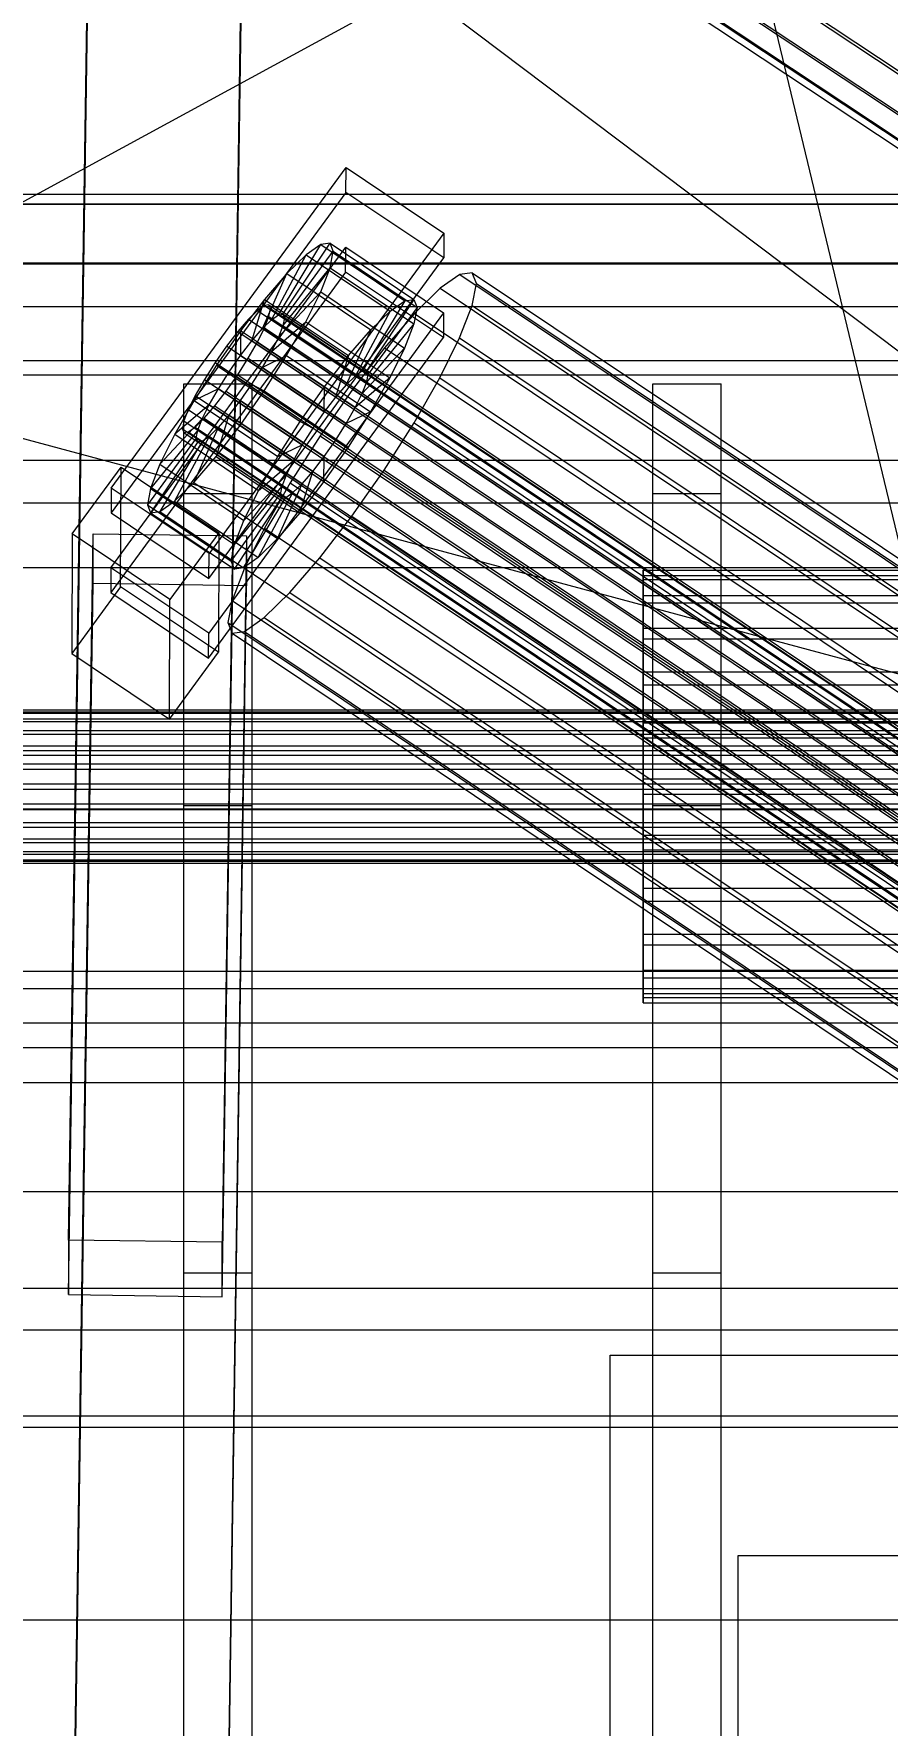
# Model space of a CAD drawing. Header units: millimetres. Extents: x -1970 to 34302, y -65268 to 6837.
# Drawn here: x -382.6 to -282.5, y -34578.4 to -34380 of the extents above; entities that cross this region are included whole.
import ezdxf

# ---------------------------------------------------------------- set-up
doc = ezdxf.new("R2010")
doc.units = ezdxf.units.MM
for name, color, linetype, lineweight in [('COTAS_O', 1, 'Continuous', 0), ('frontal_briquetadora', 7, 'Continuous', 0), ('frontal_C01', 7, 'Continuous', 0), ('frontal_C02', 7, 'Continuous', 0), ('frontal_C07', 7, 'Continuous', 0), ('frontal_mezcladora', 7, 'Continuous', 0), ('frontal_tolva', 7, 'Continuous', 0), ('frontal_tolva-C01', 7, 'Continuous', 0)]:
    doc.layers.add(name, color=color, linetype=linetype, lineweight=lineweight)
doc.dimstyles.new('R19_100', dxfattribs={"dimtxt": 250, "dimasz": 150, "dimexe": 150, "dimexo": 80, "dimgap": 100, "dimtad": 1, "dimtih": 1, "dimtoh": 1, "dimdsep": 46, "dimcen": 0.09, "dimadec": 0, "dimazin": 0, "dimtfac": 1, "dimtdec": 4, "dimtofl": 0, "dimtmove": 0, "dimatfit": 3, "dimfxl": 1, "dimtolj": 1, "dimtzin": 0, "dimarcsym": 0})

# ---------------------------------------------------------------- blocks, each defined once
blk = doc.blocks.new('*D35')
at = {"layer": 'COTAS_O', "color": 0, "lineweight": -2, "transparency": 16777216}
for p, q in [((-1725, -34320), (-1725, -33550)), ((1725, -34320), (1725, -33550)), ((-1575, -33700), (1575, -33700))]:
    blk.add_line(p, q, dxfattribs=at)
at = {"layer": 'COTAS_O', "color": 0, "transparency": 16777216}
for points in [[(-1575, -33675), (-1575, -33725), (-1725, -33700)], [(1575, -33675), (1575, -33725), (1725, -33700)]]:
    blk.add_solid(points, dxfattribs=at)
at = {"layer": 'Defpoints', "color": 0, "transparency": 16777216}
for p in [(1725, -33700), (-1725, -34400), (1725, -34400)]:
    blk.add_point(p, dxfattribs=at)
blk = doc.blocks.new('*D38')
at = {"layer": 'COTAS_O', "color": 0, "lineweight": -2, "transparency": 16777216}
for p, q in [((-570, -33700), (200, -33700)), ((50, -34750), (50, -33850)), ((-570, -34900), (200, -34900))]:
    blk.add_line(p, q, dxfattribs=at)
at = {"layer": 'COTAS_O', "color": 0, "transparency": 16777216}
for points in [[(25, -33850), (75, -33850), (50, -33700)], [(25, -34750), (75, -34750), (50, -34900)]]:
    blk.add_solid(points, dxfattribs=at)
at = {"layer": 'Defpoints', "color": 0, "transparency": 16777216}
for p in [(-650, -33700), (50, -33700), (-650, -34900)]:
    blk.add_point(p, dxfattribs=at)
blk = doc.blocks.new('*D39')
at = {"layer": 'COTAS_O', "color": 0, "lineweight": -2, "transparency": 16777216}
for p, q in [((-650, -34820), (-650, -34050)), ((650, -34820), (650, -34050)), ((-500, -34200), (500, -34200))]:
    blk.add_line(p, q, dxfattribs=at)
at = {"layer": 'COTAS_O', "color": 0, "transparency": 16777216}
for points in [[(-500, -34175), (-500, -34225), (-650, -34200)], [(500, -34175), (500, -34225), (650, -34200)]]:
    blk.add_solid(points, dxfattribs=at)
at = {"layer": 'Defpoints', "color": 0, "transparency": 16777216}
for p in [(650, -34200), (-650, -34900), (650, -34900)]:
    blk.add_point(p, dxfattribs=at)

msp = doc.modelspace()

# ---------------------------------------------------------------- linework, layer by layer
at = {"layer": 'frontal_briquetadora'}
for p, q in [((-430, -33820), (-223.45, -34680)), ((-210, -34471), (-430, -34305)), ((-210, -34305), (-418, -34418.333)), ((-430, -34407), (-188, -34407)), ((-418, -34418.333), (-222, -34418.333)), ((-222, -34471), (-418, -34418.333)), ((-430, -34471), (-210, -34471)), ((-210, -34471), (-418, -34471)), ((-222, -34471), (-418, -34471)), ((-210, -34490), (-430, -34490)), ((-430, -34496), (-210, -34496))]:
    msp.add_line(p, q, dxfattribs=at)
at = {"layer": 'frontal_C01'}
for p, q in [((-378.512, -34521.488), (-375.644, -34329.54)), ((-357.646, -34329.781), (-360.514, -34521.729)), ((-357.863, -34333.455), (-173.554, -34455.787)), ((-378.512, -34527.892), (-375.644, -34335.944)), ((-360.514, -34528.133), (-357.646, -34336.185)), ((-359.326, -34337.385), (-175.016, -34459.717)), ((-352.572, -34337.351), (-168.263, -34459.683)), ((-359.83, -34340.161), (-175.521, -34462.493)), ((-355.584, -34340.14), (-171.275, -34462.472)), ((-359.341, -34341.595), (-175.032, -34463.926)), ((-357.893, -34341.588), (-173.584, -34463.919)), ((-425, -34515.805), (425, -34515.805)), ((-360.514, -34521.729), (-378.512, -34521.488)), ((-378.512, -34521.488), (-378.512, -34527.892)), ((-360.514, -34528.133), (-360.514, -34521.729)), ((425, -34527.173), (-425, -34527.173)), ((-378.512, -34527.892), (-360.514, -34528.133)), ((425, -34532.07), (-425, -34532.07)), ((-425, -34543.438), (425, -34543.438)), ((-450, -34566.054), (450, -34566.054))]:
    msp.add_line(p, q, dxfattribs=at)
at = {"layer": 'frontal_C02'}
for p, q in [((-373.501, -34433.276), (-345.969, -34395.683)), ((-345.981, -34398.606), (-345.969, -34395.683)), ((-345.969, -34395.683), (-334.501, -34403.366)), ((-345.981, -34398.606), (-373.513, -34436.198)), ((-334.513, -34406.289), (-345.981, -34398.606)), ((-334.501, -34403.366), (-362.033, -34440.959)), ((-353.892, -34412.963), (-348.918, -34404.719)), ((-353.378, -34412.893), (-347.835, -34404.572)), ((-348.918, -34404.719), (-350.645, -34405.934)), ((-347.835, -34404.572), (-348.918, -34404.719)), ((-348.918, -34404.719), (-339.088, -34411.305)), ((-347.835, -34404.572), (-338.005, -34411.158)), ((-347.47, -34405.502), (-347.835, -34404.572)), ((-334.501, -34403.366), (-334.513, -34406.289)), ((-373.539, -34442.628), (-346.008, -34405.035)), ((-362.045, -34443.882), (-334.513, -34406.289)), ((-354.71, -34413.538), (-350.645, -34405.934)), ((-353.205, -34413.334), (-347.47, -34405.502)), ((-350.645, -34405.934), (-352.899, -34408.133)), ((-350.645, -34405.934), (-340.816, -34412.52)), ((-347.847, -34407.446), (-347.47, -34405.502)), ((-347.47, -34405.502), (-337.64, -34412.088)), ((-346.02, -34407.958), (-346.008, -34405.035)), ((-346.008, -34405.035), (-334.539, -34412.719)), ((-346.02, -34407.958), (-373.551, -34445.551)), ((-355.777, -34414.58), (-352.899, -34408.133)), ((-352.899, -34408.133), (-355.525, -34411.167)), ((-353.384, -34414.255), (-347.847, -34407.446)), ((-352.899, -34408.133), (-343.069, -34414.719)), ((-348.941, -34410.272), (-347.847, -34407.446)), ((-347.847, -34407.446), (-338.017, -34414.032)), ((-334.551, -34415.641), (-346.02, -34407.958)), ((-332.629, -34408.224), (-334.938, -34409.848)), ((-331.181, -34408.027), (-332.629, -34408.224)), ((-332.629, -34408.224), (-148.32, -34531.708)), ((-330.692, -34409.271), (-331.181, -34408.027)), ((-331.181, -34408.027), (-146.872, -34531.511)), ((-353.902, -34415.593), (-348.941, -34410.272)), ((-350.678, -34413.787), (-348.941, -34410.272)), ((-348.941, -34410.272), (-339.111, -34416.858)), ((-334.938, -34409.848), (-337.95, -34412.788)), ((-334.938, -34409.848), (-150.629, -34533.332)), ((-331.197, -34411.87), (-330.692, -34409.271)), ((-330.692, -34409.271), (-146.383, -34532.755)), ((-334.539, -34412.719), (-362.071, -34450.312)), ((-355.525, -34411.167), (-358.345, -34414.83)), ((-356.348, -34412.441), (-357.415, -34413.483)), ((-357.021, -34416.017), (-355.525, -34411.167)), ((-355.53, -34411.865), (-356.348, -34412.441)), ((-356.348, -34412.441), (-142.549, -34555.682)), ((-355.017, -34411.796), (-355.53, -34411.865)), ((-355.53, -34411.865), (-141.731, -34555.107)), ((-355.525, -34411.167), (-345.695, -34417.753)), ((-355.022, -34413.157), (-354.844, -34412.236)), ((-354.844, -34412.236), (-355.017, -34411.796)), ((-355.017, -34411.796), (-141.218, -34555.037)), ((-354.844, -34412.236), (-141.045, -34555.478)), ((-340.816, -34412.52), (-344.88, -34420.124)), ((-339.088, -34411.305), (-344.062, -34419.549)), ((-338.005, -34411.158), (-343.549, -34419.479)), ((-337.64, -34412.088), (-343.376, -34419.92)), ((-343.069, -34414.719), (-340.816, -34412.52)), ((-340.816, -34412.52), (-339.088, -34411.305)), ((-339.088, -34411.305), (-338.005, -34411.158)), ((-337.64, -34412.088), (-338.017, -34414.032)), ((-338.005, -34411.158), (-337.64, -34412.088)), ((-334.539, -34412.719), (-334.551, -34415.641)), ((-332.659, -34415.648), (-331.197, -34411.87)), ((-331.197, -34411.87), (-146.887, -34535.354)), ((-357.415, -34413.483), (-358.659, -34414.92)), ((-357.415, -34413.483), (-143.617, -34556.724)), ((-357.021, -34416.017), (-355.777, -34414.58)), ((-356.363, -34416.161), (-355.541, -34414.496)), ((-355.777, -34414.58), (-354.71, -34413.538)), ((-345.947, -34421.166), (-355.777, -34414.58)), ((-355.541, -34414.496), (-355.022, -34413.157)), ((-355.541, -34414.496), (-141.742, -34557.737)), ((-355.022, -34413.157), (-141.224, -34556.399)), ((-354.725, -34417.258), (-350.678, -34413.787)), ((-354.71, -34413.538), (-353.892, -34412.963)), ((-344.88, -34420.124), (-354.71, -34413.538)), ((-353.384, -34414.255), (-353.902, -34415.593)), ((-353.892, -34412.963), (-353.378, -34412.893)), ((-344.062, -34419.549), (-353.892, -34412.963)), ((-353.205, -34413.334), (-353.384, -34414.255)), ((-343.554, -34420.841), (-353.384, -34414.255)), ((-343.549, -34419.479), (-353.378, -34412.893)), ((-353.378, -34412.893), (-353.205, -34413.334)), ((-343.376, -34419.92), (-353.205, -34413.334)), ((-352.938, -34417.751), (-350.678, -34413.787)), ((-350.678, -34413.787), (-340.848, -34420.373)), ((-343.069, -34414.719), (-345.947, -34421.166)), ((-345.695, -34417.753), (-343.069, -34414.719)), ((-338.017, -34414.032), (-343.554, -34420.841)), ((-337.95, -34412.788), (-341.461, -34416.844)), ((-338.017, -34414.032), (-339.111, -34416.858)), ((-337.95, -34412.788), (-153.641, -34536.272)), ((-362.083, -34453.234), (-334.551, -34415.641)), ((-359.995, -34416.655), (-361.332, -34418.568)), ((-358.345, -34414.83), (-361.166, -34418.87)), ((-358.659, -34414.92), (-359.995, -34416.655)), ((-146.196, -34559.896), (-359.995, -34416.655)), ((-358.659, -34414.92), (-144.861, -34558.161)), ((-358.345, -34414.83), (-358.357, -34417.752)), ((-358.357, -34417.752), (-357.021, -34416.017)), ((-348.515, -34421.415), (-358.345, -34414.83)), ((-357.434, -34418.039), (-356.363, -34416.161)), ((-347.191, -34422.603), (-357.021, -34416.017)), ((-356.363, -34416.161), (-142.565, -34559.402)), ((-353.902, -34415.593), (-354.725, -34417.258)), ((-344.073, -34422.179), (-353.902, -34415.593)), ((-334.981, -34420.346), (-332.659, -34415.648)), ((-332.659, -34415.648), (-148.35, -34539.132)), ((-361.332, -34418.568), (-362.578, -34420.531)), ((-361.332, -34418.568), (-147.533, -34561.81)), ((-359.693, -34419.666), (-358.357, -34417.752)), ((-358.68, -34420.001), (-357.434, -34418.039)), ((-358.357, -34417.752), (-348.527, -34424.338)), ((-357.434, -34418.039), (-143.635, -34561.28)), ((-354.725, -34417.258), (-355.796, -34419.136)), ((-355.796, -34419.136), (-352.938, -34417.751)), ((-355.569, -34421.895), (-352.938, -34417.751)), ((-344.895, -34423.844), (-354.725, -34417.258)), ((-352.938, -34417.751), (-343.108, -34424.337)), ((-348.515, -34421.415), (-345.695, -34417.753)), ((-345.695, -34417.753), (-347.191, -34422.603)), ((-341.461, -34416.844), (-345.231, -34421.74)), ((-339.111, -34416.858), (-344.073, -34422.179)), ((-341.461, -34416.844), (-157.152, -34540.328)), ((-339.111, -34416.858), (-340.848, -34420.373)), ((-361.166, -34418.87), (-363.797, -34423.014)), ((-362.578, -34420.531), (-363.648, -34422.409)), ((-362.578, -34420.531), (-148.779, -34563.773)), ((-359.693, -34419.666), (-361.166, -34418.87)), ((-361.166, -34418.87), (-351.336, -34425.456)), ((-360.939, -34421.629), (-359.693, -34419.666)), ((-360.017, -34421.915), (-358.68, -34420.001)), ((-349.863, -34426.252), (-359.693, -34419.666)), ((-358.68, -34420.001), (-144.881, -34563.243)), ((-355.796, -34419.136), (-357.042, -34421.099)), ((-345.966, -34425.722), (-355.796, -34419.136)), ((-344.88, -34420.124), (-345.947, -34421.166)), ((-340.848, -34420.373), (-344.895, -34423.844)), ((-344.062, -34419.549), (-344.88, -34420.124)), ((-343.549, -34419.479), (-344.062, -34419.549)), ((-343.554, -34420.841), (-343.376, -34419.92)), ((-343.376, -34419.92), (-343.549, -34419.479)), ((-340.848, -34420.373), (-343.108, -34424.337)), ((-338.003, -34425.646), (-334.981, -34420.346)), ((-334.981, -34420.346), (-150.672, -34543.83)), ((-363.648, -34422.409), (-364.471, -34424.074)), ((-360.939, -34421.629), (-363.797, -34423.014)), ((-363.648, -34422.409), (-149.85, -34565.651)), ((-362.01, -34423.507), (-360.939, -34421.629)), ((-361.352, -34423.65), (-360.017, -34421.915)), ((-351.109, -34428.215), (-360.939, -34421.629)), ((-360.017, -34421.915), (-146.218, -34565.157)), ((-358.39, -34425.936), (-355.569, -34421.895)), ((-357.042, -34421.099), (-358.378, -34423.013)), ((-357.042, -34421.099), (-355.569, -34421.895)), ((-347.212, -34427.685), (-357.042, -34421.099)), ((-355.569, -34421.895), (-345.739, -34428.481)), ((-351.336, -34425.456), (-348.515, -34421.415)), ((-345.231, -34421.74), (-349.002, -34427.142)), ((-348.527, -34424.338), (-348.515, -34421.415)), ((-347.191, -34422.603), (-348.527, -34424.338)), ((-345.947, -34421.166), (-347.191, -34422.603)), ((-160.922, -34545.224), (-345.231, -34421.74)), ((-344.895, -34423.844), (-344.073, -34422.179)), ((-344.073, -34422.179), (-343.554, -34420.841)), ((-363.797, -34423.014), (-366.057, -34426.978)), ((-362.01, -34423.507), (-366.057, -34426.978)), ((-364.471, -34424.074), (-364.989, -34425.413)), ((-364.471, -34424.074), (-150.672, -34567.315)), ((-363.797, -34423.014), (-353.967, -34429.6)), ((-362.833, -34425.172), (-362.01, -34423.507)), ((-362.596, -34425.087), (-361.352, -34423.65)), ((-352.18, -34430.093), (-362.01, -34423.507)), ((-361.352, -34423.65), (-147.554, -34566.891)), ((-358.378, -34423.013), (-359.714, -34424.748)), ((-358.378, -34423.013), (-358.39, -34425.936)), ((-348.548, -34429.599), (-358.378, -34423.013)), ((-348.527, -34424.338), (-349.863, -34426.252)), ((-345.966, -34425.722), (-344.895, -34423.844)), ((-343.108, -34424.337), (-345.966, -34425.722)), ((-343.108, -34424.337), (-345.739, -34428.481)), ((-363.351, -34426.51), (-368.888, -34433.319)), ((-362.833, -34425.172), (-367.794, -34430.493)), ((-364.989, -34425.413), (-365.168, -34426.334)), ((-365.168, -34426.334), (-364.995, -34426.774)), ((-365.168, -34426.334), (-151.369, -34569.575)), ((-364.989, -34425.413), (-151.191, -34568.654)), ((-364.482, -34426.704), (-363.664, -34426.129)), ((-360.958, -34426.185), (-363.836, -34432.632)), ((-363.664, -34426.129), (-362.596, -34425.087)), ((-363.664, -34426.129), (-149.865, -34569.37)), ((-363.53, -34427.431), (-363.351, -34426.51)), ((-363.351, -34426.51), (-362.833, -34425.172)), ((-353.521, -34433.096), (-363.351, -34426.51)), ((-353.003, -34431.757), (-362.833, -34425.172)), ((-362.596, -34425.087), (-148.798, -34568.329)), ((-360.958, -34426.185), (-362.025, -34427.227)), ((-359.714, -34424.748), (-361.21, -34429.598)), ((-361.21, -34429.598), (-358.39, -34425.936)), ((-359.714, -34424.748), (-360.958, -34426.185)), ((-351.128, -34432.771), (-360.958, -34426.185)), ((-349.884, -34431.333), (-359.714, -34424.748)), ((-358.39, -34425.936), (-348.56, -34432.521)), ((-353.967, -34429.6), (-351.336, -34425.456)), ((-351.336, -34425.456), (-349.863, -34426.252)), ((-349.863, -34426.252), (-351.109, -34428.215)), ((-347.212, -34427.685), (-345.966, -34425.722)), ((-341.52, -34431.186), (-338.003, -34425.646)), ((-338.003, -34425.646), (-153.694, -34549.13)), ((-363.53, -34427.431), (-369.265, -34435.263)), ((-363.357, -34427.872), (-368.9, -34436.193)), ((-362.843, -34427.802), (-367.817, -34436.046)), ((-366.057, -34426.978), (-367.794, -34430.493)), ((-362.025, -34427.227), (-366.09, -34434.831)), ((-366.057, -34426.978), (-356.228, -34433.564)), ((-364.995, -34426.774), (-364.482, -34426.704)), ((-364.995, -34426.774), (-151.196, -34570.016)), ((-364.482, -34426.704), (-150.683, -34569.946)), ((-363.357, -34427.872), (-363.53, -34427.431)), ((-353.7, -34434.017), (-363.53, -34427.431)), ((-362.843, -34427.802), (-363.357, -34427.872)), ((-353.527, -34434.458), (-363.357, -34427.872)), ((-362.025, -34427.227), (-362.843, -34427.802)), ((-353.014, -34434.388), (-362.843, -34427.802)), ((-352.196, -34433.812), (-362.025, -34427.227)), ((-353.967, -34429.6), (-351.109, -34428.215)), ((-349.002, -34427.142), (-352.519, -34432.681)), ((-351.109, -34428.215), (-352.18, -34430.093)), ((-349.002, -34427.142), (-164.693, -34550.626)), ((-345.739, -34428.481), (-348.56, -34432.521)), ((-348.548, -34429.599), (-347.212, -34427.685)), ((-345.739, -34428.481), (-347.212, -34427.685)), ((-367.794, -34430.493), (-368.888, -34433.319)), ((-367.794, -34430.493), (-357.964, -34437.079)), ((-363.836, -34432.632), (-361.21, -34429.598)), ((-361.21, -34429.598), (-351.38, -34436.184)), ((-356.228, -34433.564), (-353.967, -34429.6)), ((-356.228, -34433.564), (-352.18, -34430.093)), ((-352.18, -34430.093), (-353.003, -34431.757)), ((-349.884, -34431.333), (-348.548, -34429.599)), ((-348.56, -34432.521), (-348.548, -34429.599)), ((-378.086, -34438.664), (-372.35, -34430.833)), ((-372.408, -34444.861), (-372.35, -34430.833)), ((-372.35, -34430.833), (-360.882, -34438.516)), ((-357.964, -34437.079), (-353.003, -34431.757)), ((-353.003, -34431.757), (-353.521, -34433.096)), ((-351.38, -34436.184), (-349.884, -34431.333)), ((-348.56, -34432.521), (-351.38, -34436.184)), ((-351.128, -34432.771), (-349.884, -34431.333)), ((-345.291, -34436.587), (-341.52, -34431.186)), ((-341.52, -34431.186), (-157.211, -34554.67)), ((-373.501, -34433.276), (-373.513, -34436.198)), ((-362.033, -34440.959), (-373.501, -34433.276)), ((-368.888, -34433.319), (-369.265, -34435.263)), ((-368.888, -34433.319), (-359.058, -34439.905)), ((-366.09, -34434.831), (-363.836, -34432.632)), ((-363.836, -34432.632), (-354.006, -34439.218)), ((-359.436, -34441.849), (-353.7, -34434.017)), ((-359.07, -34442.779), (-353.527, -34434.458)), ((-359.058, -34439.905), (-353.521, -34433.096)), ((-357.987, -34442.632), (-353.014, -34434.388)), ((-357.964, -34437.079), (-356.228, -34433.564)), ((-356.26, -34441.417), (-352.196, -34433.812)), ((-352.519, -34432.681), (-355.541, -34437.981)), ((-354.006, -34439.218), (-351.128, -34432.771)), ((-353.521, -34433.096), (-353.7, -34434.017)), ((-353.7, -34434.017), (-353.527, -34434.458)), ((-353.527, -34434.458), (-353.014, -34434.388)), ((-353.014, -34434.388), (-352.196, -34433.812)), ((-352.519, -34432.681), (-168.21, -34556.165)), ((-352.196, -34433.812), (-351.128, -34432.771)), ((-373.513, -34436.198), (-362.045, -34443.882)), ((-369.265, -34435.263), (-368.9, -34436.193)), ((-369.265, -34435.263), (-359.436, -34441.849)), ((-368.9, -34436.193), (-367.817, -34436.046)), ((-368.9, -34436.193), (-359.07, -34442.779)), ((-367.817, -34436.046), (-366.09, -34434.831)), ((-367.817, -34436.046), (-357.987, -34442.632)), ((-366.09, -34434.831), (-356.26, -34441.417)), ((-351.38, -34436.184), (-354.006, -34439.218)), ((-360.882, -34438.516), (-366.618, -34446.348)), ((-360.882, -34438.516), (-360.939, -34452.545)), ((-359.058, -34439.905), (-357.964, -34437.079)), ((-355.541, -34437.981), (-357.863, -34442.68)), ((-355.541, -34437.981), (-171.232, -34561.465)), ((-349.061, -34441.483), (-345.291, -34436.587)), ((-345.291, -34436.587), (-160.982, -34560.071)), ((-378.512, -34632.411), (-375.644, -34438.644)), ((-378.086, -34438.664), (-378.143, -34452.693)), ((-366.618, -34446.348), (-378.086, -34438.664)), ((-375.644, -34444.49), (-375.644, -34438.644)), ((-375.644, -34438.644), (-357.646, -34438.888)), ((-357.646, -34438.888), (-360.514, -34632.655)), ((-359.436, -34441.849), (-359.058, -34439.905)), ((-357.646, -34438.888), (-357.646, -34444.733)), ((-354.006, -34439.218), (-356.26, -34441.417)), ((-362.045, -34443.882), (-362.033, -34440.959)), ((-359.07, -34442.779), (-359.436, -34441.849)), ((-356.26, -34441.417), (-357.987, -34442.632)), ((-352.572, -34445.539), (-349.061, -34441.483)), ((-349.061, -34441.483), (-164.752, -34564.967)), ((-378.512, -34638.257), (-375.644, -34444.49)), ((-357.646, -34444.733), (-375.644, -34444.49)), ((-373.539, -34442.628), (-373.551, -34445.551)), ((-362.071, -34450.312), (-373.539, -34442.628)), ((-357.863, -34442.68), (-359.326, -34446.457)), ((-357.987, -34442.632), (-359.07, -34442.779)), ((-357.863, -34442.68), (-173.554, -34566.164)), ((-311.15, -34444), (-311.15, -34442.907)), ((-311.15, -34442.907), (-311.15, -34443.543)), ((-311.15, -34442.907), (311.15, -34442.907)), ((-311.15, -34443.543), (-311.15, -34445.866)), ((-311.15, -34443.543), (311.15, -34443.543)), ((-311.15, -34446.749), (-311.15, -34444)), ((-311.15, -34444), (311.15, -34444)), ((-372.408, -34444.861), (-378.143, -34452.693)), ((-373.551, -34445.551), (-362.083, -34453.234)), ((-360.939, -34452.545), (-372.408, -34444.861)), ((-366.675, -34460.377), (-366.618, -34446.348)), ((-360.514, -34638.5), (-357.646, -34444.733)), ((-359.326, -34446.457), (-359.83, -34449.057)), ((-359.326, -34446.457), (-175.016, -34569.941)), ((-355.584, -34448.479), (-352.572, -34445.539)), ((-352.572, -34445.539), (-168.263, -34569.023)), ((-311.15, -34445.866), (-311.15, -34449.717)), ((-311.15, -34445.866), (311.15, -34445.866)), ((-357.893, -34450.103), (-355.584, -34448.479)), ((-355.584, -34448.479), (-171.275, -34571.963)), ((-311.15, -34450.966), (-311.15, -34446.749)), ((-311.15, -34446.749), (311.15, -34446.749)), ((-362.083, -34453.234), (-362.071, -34450.312)), ((-359.83, -34449.057), (-359.341, -34450.3)), ((-359.83, -34449.057), (-175.521, -34572.541)), ((-359.341, -34450.3), (-357.893, -34450.103)), ((-359.341, -34450.3), (-175.032, -34573.784)), ((-357.893, -34450.103), (-173.584, -34573.587)), ((-311.15, -34449.717), (-311.15, -34454.834)), ((-311.15, -34449.717), (311.15, -34449.717)), ((-311.15, -34456.364), (-311.15, -34450.966)), ((-311.15, -34450.966), (311.15, -34450.966)), ((-378.143, -34452.693), (-366.675, -34460.377)), ((-366.675, -34460.377), (-360.939, -34452.545)), ((-311.15, -34454.834), (-311.15, -34460.868)), ((-311.15, -34454.834), (311.15, -34454.834)), ((-311.15, -34462.575), (-311.15, -34456.364)), ((-311.15, -34456.364), (311.15, -34456.364)), ((-440, -34459.297), (440, -34459.297)), ((-440, -34459.522), (440, -34459.522)), ((-440, -34459.684), (440, -34459.684)), ((-440, -34460.345), (440, -34460.345)), ((-440, -34460.658), (440, -34460.658)), ((-440, -34461.71), (440, -34461.71)), ((-440, -34462.153), (440, -34462.153)), ((-311.15, -34460.868), (-311.15, -34467.408)), ((311.15, -34460.868), (-311.15, -34460.868)), ((-440, -34463.523), (440, -34463.523)), ((-440, -34464.065), (440, -34464.065)), ((-311.15, -34469.175), (-311.15, -34462.575)), ((-311.15, -34462.575), (311.15, -34462.575)), ((440, -34465.661), (-440, -34465.661)), ((-440, -34466.266), (440, -34466.266)), ((-440, -34467.978), (440, -34467.978)), ((-311.15, -34467.408), (-311.15, -34474.008)), ((-311.15, -34467.408), (311.15, -34467.408)), ((-440, -34468.604), (440, -34468.604)), ((-311.15, -34475.715), (-311.15, -34469.175)), ((-311.15, -34469.175), (311.15, -34469.175)), ((-440, -34470.317), (440, -34470.317)), ((-440, -34470.922), (440, -34470.922)), ((-440, -34472.517), (440, -34472.517)), ((-440, -34473.06), (440, -34473.06)), ((-311.15, -34474.008), (-311.15, -34480.218)), ((-311.15, -34474.008), (311.15, -34474.008)), ((-440, -34474.43), (440, -34474.43)), ((-440, -34474.873), (440, -34474.873)), ((-440, -34475.924), (440, -34475.924)), ((-440, -34476.237), (440, -34476.237)), ((-311.15, -34481.749), (-311.15, -34475.715)), ((-311.15, -34475.715), (311.15, -34475.715)), ((-440, -34476.898), (440, -34476.898)), ((-440, -34477.06), (440, -34477.06)), ((-440, -34477.286), (440, -34477.286)), ((-311.15, -34480.218), (-311.15, -34485.616)), ((-311.15, -34480.218), (311.15, -34480.218)), ((-311.15, -34486.866), (-311.15, -34481.749)), ((-311.15, -34481.749), (311.15, -34481.749)), ((-311.15, -34485.616), (-311.15, -34489.833)), ((-311.15, -34485.616), (311.15, -34485.616)), ((-311.15, -34490.717), (-311.15, -34486.866)), ((-311.15, -34486.866), (311.15, -34486.866)), ((-311.15, -34489.833), (-311.15, -34492.582)), ((-311.15, -34489.833), (311.15, -34489.833)), ((-311.15, -34493.04), (-311.15, -34490.717)), ((-311.15, -34490.717), (311.15, -34490.717)), ((-311.15, -34492.582), (-311.15, -34493.676)), ((-311.15, -34492.582), (311.15, -34492.582)), ((-311.15, -34493.676), (-311.15, -34493.04)), ((-311.15, -34493.04), (311.15, -34493.04)), ((-311.15, -34493.676), (311.15, -34493.676))]:
    msp.add_line(p, q, dxfattribs=at)
at = {"layer": 'frontal_C07'}
for p, q in [((-300, -34603.554), (-300, -34558.497)), ((-300, -34558.497), (300, -34558.497)), ((-300, -34583.416), (-300, -34558.497))]:
    msp.add_line(p, q, dxfattribs=at)
at = {"layer": 'frontal_mezcladora'}
for p, q in [((-365, -34433.911), (-365, -34421.05)), ((-365, -34421.05), (-357, -34421.05)), ((-357, -34433.911), (-357, -34421.05)), ((-310, -34433.911), (-310, -34421.05)), ((-310, -34421.05), (-302, -34421.05)), ((-302, -34433.911), (-302, -34421.05)), ((-365, -34470.534), (-365, -34433.911)), ((-365, -34433.911), (-357, -34433.911)), ((-357, -34470.534), (-357, -34433.911)), ((-310, -34470.534), (-310, -34433.911)), ((-310, -34433.911), (-302, -34433.911)), ((-302, -34470.534), (-302, -34433.911)), ((-420, -34435), (240, -34435)), ((-420, -34442.586), (240, -34442.586)), ((-420, -34464.602), (240, -34464.602)), ((-365, -34525.346), (-365, -34470.534)), ((-365, -34470.534), (-357, -34470.534)), ((-357, -34525.346), (-357, -34470.534)), ((-310, -34525.346), (-310, -34470.534)), ((-310, -34470.534), (-302, -34470.534)), ((-302, -34525.346), (-302, -34470.534)), ((-420, -34498.893), (240, -34498.893)), ((-365, -34590), (-365, -34525.346)), ((-365, -34525.346), (-357, -34525.346)), ((-357, -34590), (-357, -34525.346)), ((-310, -34590), (-310, -34525.346)), ((-310, -34525.346), (-302, -34525.346)), ((-302, -34590), (-302, -34525.346)), ((-315, -34535), (315, -34535)), ((-315, -34600), (-315, -34535)), ((-420, -34542.102), (240, -34542.102))]:
    msp.add_line(p, q, dxfattribs=at)
at = {"layer": 'frontal_tolva'}
for p, q in [((-670, -34400), (670, -34400)), ((600, -34400), (-600, -34400)), ((-600, -34406.849), (600, -34406.849)), ((-670, -34412), (670, -34412)), ((-660, -34420), (660, -34420)), ((-660, -34430), (660, -34430)), ((-1821.5, -34492), (1821.5, -34492)), ((-1821.5, -34503), (1821.5, -34503))]:
    msp.add_line(p, q, dxfattribs=at)
at = {"layer": 'frontal_tolva-C01'}
for p, q in [((-600, -34398.805), (600, -34398.805)), ((600, -34400), (-600, -34400))]:
    msp.add_line(p, q, dxfattribs=at)

# ---------------------------------------------------------------- dimensions: what is measured, and where the dimension line sits
at = {"layer": 'COTAS_O'}
for p1, p2, distance, picture, middle in [((-1725, -34400), (1725, -34400), 700, '*D35', (0, -33700)), ((-650, -34900), (-650, -33700), -700, '*D38', (50, -34300)), ((-650, -34900), (650, -34900), 700, '*D39', (0, -34200))]:
    dim = msp.add_aligned_dim(p1=p1, p2=p2, distance=distance, text='<> O', dimstyle='R19_100', dxfattribs=at)
    dim.commit()
    dim.dimension.update_dxf_attribs({"geometry": picture, "text_midpoint": middle})

doc.saveas('drawing.dxf')
